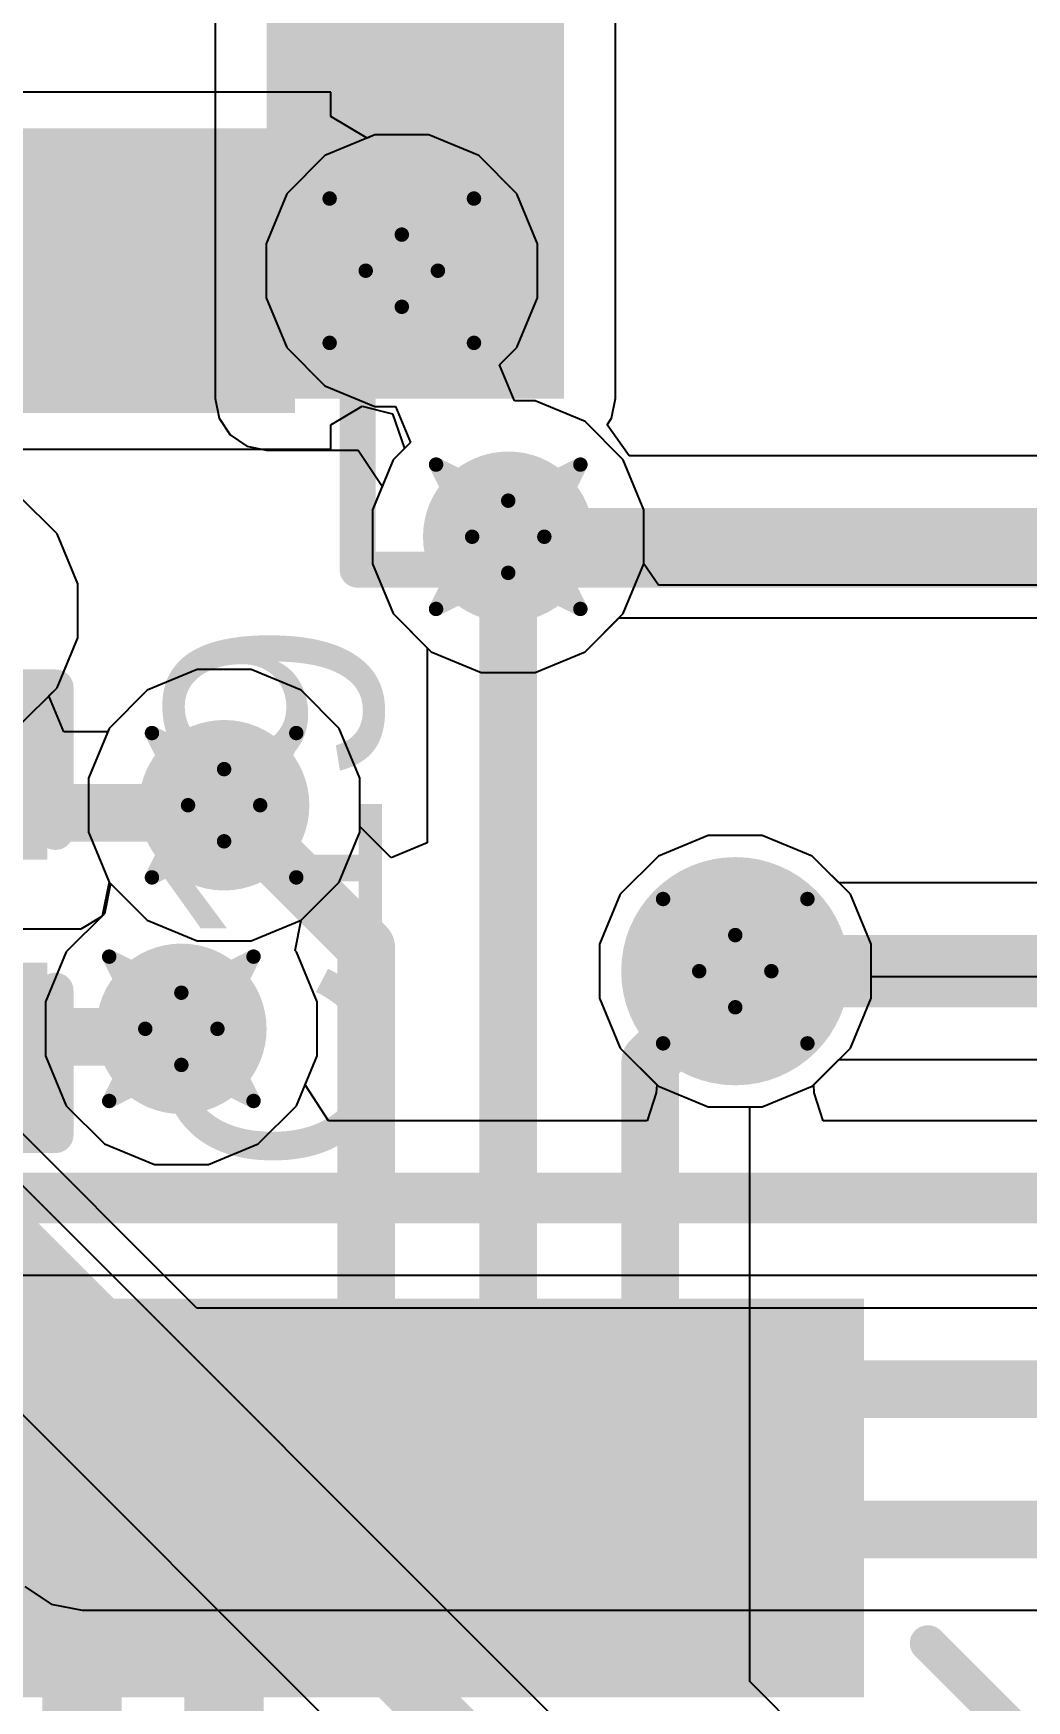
# Model space of a CAD drawing. Header units: inches. Extents: x -3 to 289, y -11 to 89.
# Drawn here: x 103.37 to 106.86, y 28.37 to 34.23 of the extents above; entities that cross this region are included whole.
import ezdxf

# ---------------------------------------------------------------- set-up
doc = ezdxf.new("R2010")
doc.units = ezdxf.units.IN
for name, color, linetype in [('Bottom Layer', 5, 'Continuous'), ('Bottom Solder', 6, 'Continuous'), ('Drill Drawing', 1, 'Continuous'), ('Layer 1', 16, 'Continuous'), ('Layer 2', 76, 'Continuous'), ('Top Layer', 1, 'Continuous'), ('Top Overlay', 2, 'Continuous'), ('Top Paste', 8, 'Continuous'), ('Top Solder', 216, 'Continuous'), ('Via Holes', 16, 'Continuous')]:
    doc.layers.add(name, color=color, linetype=linetype)
doc.styles.add('Arial', font='', dxfattribs={"height": 0.2})
doc.styles.get('Arial').set_extended_font_data('Arial')

# ---------------------------------------------------------------- blocks, each defined once
blk = doc.blocks.new('EFM32WG380F256_B_QFP100R_10')
at = {"layer": 'Top Layer'}
for points in [[(7.15, -3.35), (8.35, -3.35), (8.35, -3.65), (7.15, -3.65)], [(7.15, -3.85), (8.35, -3.85), (8.35, -4.15), (7.15, -4.15)], [(7.15, -4.35), (8.35, -4.35), (8.35, -4.65), (7.15, -4.65)], [(7.15, -4.85), (8.35, -4.85), (8.35, -5.15), (7.15, -5.15)], [(7.15, -5.35), (8.35, -5.35), (8.35, -5.65), (7.15, -5.65)], [(7.15, -5.85), (8.35, -5.85), (8.35, -6.15), (7.15, -6.15)]]:
    blk.add_hatch(color=1, dxfattribs=at).paths.add_polyline_path(points)
at = {"layer": 'Top Paste'}
for points in [[(7.15, -3.35), (8.35, -3.35), (8.35, -3.65), (7.15, -3.65)], [(7.15, -3.85), (8.35, -3.85), (8.35, -4.15), (7.15, -4.15)], [(7.15, -4.35), (8.35, -4.35), (8.35, -4.65), (7.15, -4.65)], [(7.15, -4.85), (8.35, -4.85), (8.35, -5.15), (7.15, -5.15)], [(7.15, -5.35), (8.35, -5.35), (8.35, -5.65), (7.15, -5.65)], [(7.15, -5.85), (8.35, -5.85), (8.35, -6.15), (7.15, -6.15)]]:
    blk.add_hatch(color=8, dxfattribs=at).paths.add_polyline_path(points)
at = {"layer": 'Top Solder'}
for points in [[(7.0484, -3.2484), (8.4516, -3.2484), (8.4516, -3.7516), (7.0484, -3.7516)], [(7.0484, -3.7484), (8.4516, -3.7484), (8.4516, -4.2516), (7.0484, -4.2516)], [(7.0484, -4.2484), (8.4516, -4.2484), (8.4516, -4.7516), (7.0484, -4.7516)], [(7.0484, -4.7484), (8.4516, -4.7484), (8.4516, -5.2516), (7.0484, -5.2516)], [(7.0484, -5.2484), (8.4516, -5.2484), (8.4516, -5.7516), (7.0484, -5.7516)], [(7.0484, -5.7484), (8.4516, -5.7484), (8.4516, -6.2516), (7.0484, -6.2516)]]:
    blk.add_hatch(color=216, dxfattribs=at).paths.add_polyline_path(points)
at = {"layer": 'Top Overlay'}
blk.add_lwpolyline([(7.239, -6.477, 0.127, 0.127, 0), (6.477, -7.239, 0.127, 0.127, 0)], format="xyseb", dxfattribs=at)
blk.add_lwpolyline([(7.2072, -6.477, 0.0635, 0.0635, 1), (7.2707, -6.477, 0.0635, 0.0635, 1)], format="xyseb", close=True, dxfattribs=at)
blk = doc.blocks.new('SOT_223_5_16')
at = {"layer": 'Top Layer'}
blk.add_hatch(color=1, dxfattribs=at).paths.add_polyline_path([(2.6999, -4.2501), (1.7999, -4.2501), (1.7999, -2.0501), (2.6999, -2.0501)])
at = {"layer": 'Top Paste'}
blk.add_hatch(color=8, dxfattribs=at).paths.add_polyline_path([(2.6999, -4.2501), (1.7999, -4.2501), (1.7999, -2.0501), (2.6999, -2.0501)])
at = {"layer": 'Top Solder'}
blk.add_hatch(color=216, dxfattribs=at).paths.add_polyline_path([(2.7507, -4.3009), (1.7491, -4.3009), (1.7491, -1.9993), (2.7507, -1.9993)])
at = {"layer": 'Top Overlay'}
for points in [[(3.302, -1.778, 0.127, 0.127, 0), (3.302, 1.778, 0.127, 0.127, 0)], [(3.302, -1.778, 0.127, 0.127, 0), (-3.302, -1.778, 0.127, 0.127, 0)]]:
    blk.add_lwpolyline(points, format="xyseb", dxfattribs=at)
blk.add_lwpolyline([(3.2702, -1.778, 0.0635, 0.0635, 1), (3.3338, -1.778, 0.0635, 0.0635, 1)], format="xyseb", close=True, dxfattribs=at)
blk.add_lwpolyline([(3.2702, -1.778, 0.0635, 0.0635, 1), (3.3338, -1.778, 0.0635, 0.0635, 1)], format="xyseb", close=True, dxfattribs=at)
blk = doc.blocks.new('____0402_134')
at = {"layer": 'Top Layer'}
for points in [[(-0.6985, -0.3175), (-0.6985, 0.3175), (-0.2413, 0.3175), (-0.2413, -0.3175)], [(0.2413, -0.3175), (0.2413, 0.3175), (0.6985, 0.3175), (0.6985, -0.3175)]]:
    blk.add_hatch(color=1, dxfattribs=at).paths.add_polyline_path(points)
at = {"layer": 'Top Paste'}
for points in [[(-0.6985, -0.3175), (-0.6985, 0.3175), (-0.2413, 0.3175), (-0.2413, -0.3175)], [(0.2413, -0.3175), (0.2413, 0.3175), (0.6985, 0.3175), (0.6985, -0.3175)]]:
    blk.add_hatch(color=8, dxfattribs=at).paths.add_polyline_path(points)
at = {"layer": 'Top Solder'}
for points in [[(-0.7585, -0.3775), (-0.7585, 0.3775), (-0.1813, 0.3775), (-0.1813, -0.3775)], [(0.1813, -0.3775), (0.1813, 0.3775), (0.7585, 0.3775), (0.7585, -0.3775)]]:
    blk.add_hatch(color=216, dxfattribs=at).paths.add_polyline_path(points)
at = {"layer": 'Top Overlay'}
for points in [[(-0.7874, -0.4064, 0.127, 0.127, 0), (-0.7874, 0.4064, 0.127, 0.127, 0)], [(-0.2794, 0.4064, 0.127, 0.127, 0), (-0.7874, 0.4064, 0.127, 0.127, 0)], [(0.7874, 0.4064, 0.127, 0.127, 0), (0.2794, 0.4064, 0.127, 0.127, 0)], [(0.7874, -0.4064, 0.127, 0.127, 0), (0.7874, 0.4064, 0.127, 0.127, 0)], [(-0.2794, -0.4064, 0.127, 0.127, 0), (-0.7874, -0.4064, 0.127, 0.127, 0)], [(0.7874, -0.4064, 0.127, 0.127, 0), (0.2794, -0.4064, 0.127, 0.127, 0)]]:
    blk.add_lwpolyline(points, format="xyseb", dxfattribs=at)
for points in [[(-0.8191, 0.4064, 0.0635, 0.0635, 1), (-0.7556, 0.4064, 0.0635, 0.0635, 1)], [(-0.8191, 0.4064, 0.0635, 0.0635, 1), (-0.7556, 0.4064, 0.0635, 0.0635, 1)], [(-0.3111, 0.4064, 0.0635, 0.0635, 1), (-0.2477, 0.4064, 0.0635, 0.0635, 1)], [(0.2477, 0.4064, 0.0635, 0.0635, 1), (0.3111, 0.4064, 0.0635, 0.0635, 1)], [(0.7556, 0.4064, 0.0635, 0.0635, 1), (0.8191, 0.4064, 0.0635, 0.0635, 1)], [(0.7556, 0.4064, 0.0635, 0.0635, 1), (0.8191, 0.4064, 0.0635, 0.0635, 1)], [(-0.8191, -0.4064, 0.0635, 0.0635, 1), (-0.7556, -0.4064, 0.0635, 0.0635, 1)], [(-0.8191, -0.4064, 0.0635, 0.0635, 1), (-0.7556, -0.4064, 0.0635, 0.0635, 1)], [(-0.3111, -0.4064, 0.0635, 0.0635, 1), (-0.2477, -0.4064, 0.0635, 0.0635, 1)], [(0.2477, -0.4064, 0.0635, 0.0635, 1), (0.3111, -0.4064, 0.0635, 0.0635, 1)], [(0.7556, -0.4064, 0.0635, 0.0635, 1), (0.8191, -0.4064, 0.0635, 0.0635, 1)], [(0.7556, -0.4064, 0.0635, 0.0635, 1), (0.8191, -0.4064, 0.0635, 0.0635, 1)]]:
    blk.add_lwpolyline(points, format="xyseb", close=True, dxfattribs=at)

msp = doc.modelspace()

# ---------------------------------------------------------------- hatches: boundary and pattern name
at = {"layer": 'Bottom Layer'}
h = msp.add_hatch(color=5, dxfattribs=at)
edge = h.paths.add_edge_path()
edge.add_arc((104.6629, 33.3984), 0.3, 0, 360)
h = msp.add_hatch(color=5, dxfattribs=at)
edge = h.paths.add_edge_path()
edge.add_arc((105.0375, 32.4621), 0.3, 0, 360)
h = msp.add_hatch(color=5, dxfattribs=at)
edge = h.paths.add_edge_path()
edge.add_arc((104.0375, 31.5172), 0.3, 0, 360)
h = msp.add_hatch(color=5, dxfattribs=at)
edge = h.paths.add_edge_path()
edge.add_arc((105.8366, 30.9331), 0.3, 0, 360)
h = msp.add_hatch(color=5, dxfattribs=at)
edge = h.paths.add_edge_path()
edge.add_arc((103.887, 30.7303), 0.3, 0, 360)
at = {"layer": 'Bottom Solder'}
h = msp.add_hatch(color=6, dxfattribs=at)
edge = h.paths.add_edge_path()
edge.add_arc((105.8366, 30.9331), 0.4016, 0, 360)
at = {"layer": 'Layer 1'}
msp.add_hatch(color=16, dxfattribs=at).paths.add_polyline_path([(104.1872, 32.9484), (105.2335, 32.9484), (105.2335, 38.4753), (104.1872, 38.4753)])
h = msp.add_hatch(color=16, dxfattribs=at)
edge = h.paths.add_edge_path()
edge.add_arc((104.6629, 33.3984), 0.3, 0, 360)
h = msp.add_hatch(color=16, dxfattribs=at)
edge = h.paths.add_edge_path()
edge.add_arc((105.0375, 32.4621), 0.3, 0, 360)
h = msp.add_hatch(color=16, dxfattribs=at)
edge = h.paths.add_edge_path()
edge.add_arc((104.0375, 31.5172), 0.3, 0, 360)
h = msp.add_hatch(color=16, dxfattribs=at)
edge = h.paths.add_edge_path()
edge.add_arc((105.8366, 30.9331), 0.3, 0, 360)
h = msp.add_hatch(color=16, dxfattribs=at)
edge = h.paths.add_edge_path()
edge.add_arc((103.887, 30.7303), 0.3, 0, 360)
at = {"layer": 'Layer 2'}
h = msp.add_hatch(color=76, dxfattribs=at)
edge = h.paths.add_edge_path()
edge.add_arc((104.6629, 33.3984), 0.3, 0, 360)
h = msp.add_hatch(color=76, dxfattribs=at)
edge = h.paths.add_edge_path()
edge.add_arc((105.0375, 32.4621), 0.3, 0, 360)
h = msp.add_hatch(color=76, dxfattribs=at)
edge = h.paths.add_edge_path()
edge.add_arc((104.0375, 31.5172), 0.3, 0, 360)
h = msp.add_hatch(color=76, dxfattribs=at)
edge = h.paths.add_edge_path()
edge.add_arc((105.8366, 30.9331), 0.3, 0, 360)
h = msp.add_hatch(color=76, dxfattribs=at)
edge = h.paths.add_edge_path()
edge.add_arc((103.887, 30.7303), 0.3, 0, 360)
at = {"layer": 'Top Layer'}
h = msp.add_hatch(color=1, dxfattribs=at)
edge = h.paths.add_edge_path()
edge.add_arc((104.6629, 33.3984), 0.3, 0, 360)
h = msp.add_hatch(color=1, dxfattribs=at)
edge = h.paths.add_edge_path()
edge.add_arc((105.0375, 32.4621), 0.3, 0, 360)
h = msp.add_hatch(color=1, dxfattribs=at)
edge = h.paths.add_edge_path()
edge.add_arc((104.0375, 31.5172), 0.3, 0, 360)
h = msp.add_hatch(color=1, dxfattribs=at)
edge = h.paths.add_edge_path()
edge.add_arc((105.8366, 30.9331), 0.3, 0, 360)
h = msp.add_hatch(color=1, dxfattribs=at)
edge = h.paths.add_edge_path()
edge.add_arc((103.887, 30.7303), 0.3, 0, 360)
at = {"layer": 'Top Solder'}
h = msp.add_hatch(color=216, dxfattribs=at)
edge = h.paths.add_edge_path()
edge.add_arc((105.8366, 30.9331), 0.4016, 0, 360)
at = {"layer": 'Via Holes'}
h = msp.add_hatch(color=7, dxfattribs=at)
edge = h.paths.add_edge_path()
edge.add_arc((104.6629, 33.3984), 0.15, 0, 360)
h = msp.add_hatch(color=7, dxfattribs=at)
edge = h.paths.add_edge_path()
edge.add_arc((105.0375, 32.4621), 0.15, 0, 360)
h = msp.add_hatch(color=7, dxfattribs=at)
edge = h.paths.add_edge_path()
edge.add_arc((104.0375, 31.5172), 0.15, 0, 360)
h = msp.add_hatch(color=7, dxfattribs=at)
edge = h.paths.add_edge_path()
edge.add_arc((105.8366, 30.9331), 0.15, 0, 360)
h = msp.add_hatch(color=7, dxfattribs=at)
edge = h.paths.add_edge_path()
edge.add_arc((103.887, 30.7303), 0.15, 0, 360)

# ---------------------------------------------------------------- linework, layer by layer
at = {"layer": 'Bottom Layer'}
for p, q in [((104.5679, 33.8762), (104.3923, 33.8034)), ((104.758, 33.8762), (104.5679, 33.8762)), ((104.9336, 33.8034), (104.758, 33.8762)), ((104.3923, 33.8034), (104.2579, 33.669)), ((105.068, 33.669), (104.9336, 33.8034)), ((104.2579, 33.669), (104.1851, 33.4934)), ((105.1407, 33.4934), (105.068, 33.669)), ((104.1851, 33.4934), (104.1851, 33.3033)), ((105.1407, 33.3033), (105.1407, 33.4934)), ((104.1851, 33.3033), (104.2579, 33.1277)), ((105.068, 33.1277), (105.1407, 33.3033)), ((104.2579, 33.1277), (104.3923, 32.9933)), ((105.0072, 33.0669), (105.068, 33.1277)), ((105.0598, 32.9399), (105.0072, 33.0669)), ((104.3923, 32.9933), (104.5679, 32.9206)), ((104.5679, 32.9206), (104.6406, 32.9206)), ((104.6406, 32.9206), (104.6933, 32.7936)), ((105.1325, 32.9399), (105.0598, 32.9399)), ((105.3082, 32.8672), (105.1325, 32.9399)), ((105.4426, 32.7328), (105.3082, 32.8672)), ((104.6933, 32.7936), (104.6324, 32.7328)), ((104.6324, 32.7328), (104.5597, 32.5572)), ((105.5153, 32.5572), (105.4426, 32.7328)), ((103.4495, 32.4722), (103.3151, 32.6066)), ((104.5597, 32.5572), (104.5597, 32.3671)), ((105.5153, 32.3671), (105.5153, 32.5572)), ((103.5223, 32.2966), (103.4495, 32.4722)), ((104.5597, 32.3671), (104.6324, 32.1915)), ((105.4426, 32.1915), (105.5153, 32.3671)), ((103.5223, 32.1065), (103.5223, 32.2966)), ((104.6324, 32.1915), (104.7668, 32.0571)), ((105.3082, 32.0571), (105.4426, 32.1915)), ((103.4495, 31.9309), (103.5223, 32.1065)), ((104.7668, 32.0571), (104.9425, 31.9843)), ((105.1325, 31.9843), (105.3082, 32.0571)), ((103.9425, 31.995), (103.7668, 31.9222)), ((104.1325, 31.995), (103.9425, 31.995)), ((104.3082, 31.9222), (104.1325, 31.995)), ((104.9425, 31.9843), (105.1325, 31.9843)), ((103.3151, 31.7965), (103.4495, 31.9309)), ((103.7668, 31.9222), (103.6324, 31.7878)), ((104.4426, 31.7878), (104.3082, 31.9222)), ((103.6324, 31.7878), (103.5597, 31.6122)), ((104.5153, 31.6122), (104.4426, 31.7878)), ((103.5597, 31.6122), (103.5597, 31.4221)), ((104.5153, 31.4221), (104.5153, 31.6122)), ((103.5597, 31.4221), (103.6324, 31.2465)), ((104.4426, 31.2465), (104.5153, 31.4221)), ((105.7415, 31.4109), (105.5659, 31.3382)), ((105.9316, 31.4109), (105.7415, 31.4109)), ((106.1072, 31.3382), (105.9316, 31.4109)), ((103.9414, 29.7473), (102.3317, 31.357)), ((105.5659, 31.3382), (105.4315, 31.2038)), ((106.2416, 31.2038), (106.1072, 31.3382)), ((103.6324, 31.2465), (103.7668, 31.1121)), ((104.3082, 31.1121), (104.4426, 31.2465)), ((105.4315, 31.2038), (105.3588, 31.0282)), ((106.3144, 31.0282), (106.2416, 31.2038)), ((103.7668, 31.1121), (103.9425, 31.0394)), ((104.1325, 31.0394), (104.3082, 31.1121)), ((103.9425, 31.0394), (104.1325, 31.0394)), ((105.3588, 31.0282), (105.3588, 30.8381)), ((106.3144, 30.8381), (106.3144, 31.0282)), ((105.3588, 30.8381), (105.4315, 30.6625)), ((106.2416, 30.6625), (106.3144, 30.8381)), ((105.4315, 30.6625), (105.5659, 30.5281)), ((106.1072, 30.5281), (106.2416, 30.6625)), ((105.5659, 30.5281), (105.7415, 30.4553)), ((105.9316, 30.4553), (106.1072, 30.5281)), ((105.7415, 30.4553), (105.9316, 30.4553)), ((108.3195, 29.7473), (103.9414, 29.7473)), ((103.3361, 28.7671), (103.4285, 28.7053)), ((103.4285, 28.7053), (103.5375, 28.6837)), ((103.5375, 28.6837), (103.5375, 28.6837)), ((103.5375, 28.6837), (108.0472, 28.6837))]:
    msp.add_line(p, q, dxfattribs=at)
for points in [[(101.2455, 31.2605, 0.2032, 0.2032, 0), (103.5375, 28.9685, 0.2032, 0.2032, 0)], [(102.0468, 31.239, 0.2032, 0.2032, 0), (103.8234, 29.4624, 0.2032, 0.2032, 0)], [(103.8234, 29.4624, 0.2032, 0.2032, 0), (108.3195, 29.4624, 0.2032, 0.2032, 0)], [(103.5375, 28.9685, 0.2032, 0.2032, 0), (108.1652, 28.9685, 0.2032, 0.2032, 0)]]:
    msp.add_lwpolyline(points, format="xyseb", dxfattribs=at)
for points in [[(103.7726, 29.4624, 0.1016, 0.1016, 1), (103.8742, 29.4624, 0.1016, 0.1016, 1)], [(103.7726, 29.4624, 0.1016, 0.1016, 1), (103.8742, 29.4624, 0.1016, 0.1016, 1)], [(103.4867, 28.9685, 0.1016, 0.1016, 1), (103.5883, 28.9685, 0.1016, 0.1016, 1)], [(103.4867, 28.9685, 0.1016, 0.1016, 1), (103.5883, 28.9685, 0.1016, 0.1016, 1)]]:
    msp.add_lwpolyline(points, format="xyseb", close=True, dxfattribs=at)
at = {"layer": 'Drill Drawing'}
for points in [[(104.4089, 33.6524, 0.0508, 0.0508, 0), (104.6629, 33.5254, 0.0508, 0.0508, 0)], [(104.4089, 33.6524, 0.0508, 0.0508, 0), (104.5359, 33.3984, 0.0508, 0.0508, 0)], [(104.6629, 33.5254, 0.0508, 0.0508, 0), (104.9169, 33.6524, 0.0508, 0.0508, 0)], [(104.7899, 33.3984, 0.0508, 0.0508, 0), (104.9169, 33.6524, 0.0508, 0.0508, 0)], [(104.4089, 33.1444, 0.0508, 0.0508, 0), (104.5359, 33.3984, 0.0508, 0.0508, 0)], [(104.7899, 33.3984, 0.0508, 0.0508, 0), (104.9169, 33.1444, 0.0508, 0.0508, 0)], [(104.4089, 33.1444, 0.0508, 0.0508, 0), (104.6629, 33.2714, 0.0508, 0.0508, 0)], [(104.6629, 33.2714, 0.0508, 0.0508, 0), (104.9169, 33.1444, 0.0508, 0.0508, 0)], [(104.7835, 32.7161, 0.0508, 0.0508, 0), (105.0375, 32.5891, 0.0508, 0.0508, 0)], [(104.7835, 32.7161, 0.0508, 0.0508, 0), (104.9105, 32.4621, 0.0508, 0.0508, 0)], [(105.0375, 32.5891, 0.0508, 0.0508, 0), (105.2915, 32.7161, 0.0508, 0.0508, 0)], [(105.1645, 32.4621, 0.0508, 0.0508, 0), (105.2915, 32.7161, 0.0508, 0.0508, 0)], [(104.7835, 32.2081, 0.0508, 0.0508, 0), (104.9105, 32.4621, 0.0508, 0.0508, 0)], [(105.1645, 32.4621, 0.0508, 0.0508, 0), (105.2915, 32.2081, 0.0508, 0.0508, 0)], [(104.7835, 32.2081, 0.0508, 0.0508, 0), (105.0375, 32.3351, 0.0508, 0.0508, 0)], [(105.0375, 32.3351, 0.0508, 0.0508, 0), (105.2915, 32.2081, 0.0508, 0.0508, 0)], [(103.7835, 31.7712, 0.0508, 0.0508, 0), (104.0375, 31.6442, 0.0508, 0.0508, 0)], [(103.7835, 31.7712, 0.0508, 0.0508, 0), (103.9105, 31.5172, 0.0508, 0.0508, 0)], [(104.0375, 31.6442, 0.0508, 0.0508, 0), (104.2915, 31.7712, 0.0508, 0.0508, 0)], [(104.1645, 31.5172, 0.0508, 0.0508, 0), (104.2915, 31.7712, 0.0508, 0.0508, 0)], [(103.7835, 31.2632, 0.0508, 0.0508, 0), (103.9105, 31.5172, 0.0508, 0.0508, 0)], [(104.1645, 31.5172, 0.0508, 0.0508, 0), (104.2915, 31.2632, 0.0508, 0.0508, 0)], [(103.7835, 31.2632, 0.0508, 0.0508, 0), (104.0375, 31.3902, 0.0508, 0.0508, 0)], [(104.0375, 31.3902, 0.0508, 0.0508, 0), (104.2915, 31.2632, 0.0508, 0.0508, 0)], [(105.5826, 31.1871, 0.0508, 0.0508, 0), (105.8366, 31.0601, 0.0508, 0.0508, 0)], [(105.5826, 31.1871, 0.0508, 0.0508, 0), (105.7096, 30.9331, 0.0508, 0.0508, 0)], [(105.8366, 31.0601, 0.0508, 0.0508, 0), (106.0906, 31.1871, 0.0508, 0.0508, 0)], [(105.9636, 30.9331, 0.0508, 0.0508, 0), (106.0906, 31.1871, 0.0508, 0.0508, 0)], [(103.633, 30.9843, 0.0508, 0.0508, 0), (103.887, 30.8573, 0.0508, 0.0508, 0)], [(103.633, 30.9843, 0.0508, 0.0508, 0), (103.76, 30.7303, 0.0508, 0.0508, 0)], [(103.887, 30.8573, 0.0508, 0.0508, 0), (104.141, 30.9843, 0.0508, 0.0508, 0)], [(104.014, 30.7303, 0.0508, 0.0508, 0), (104.141, 30.9843, 0.0508, 0.0508, 0)], [(105.5826, 30.6791, 0.0508, 0.0508, 0), (105.7096, 30.9331, 0.0508, 0.0508, 0)], [(105.9636, 30.9331, 0.0508, 0.0508, 0), (106.0906, 30.6791, 0.0508, 0.0508, 0)], [(105.5826, 30.6791, 0.0508, 0.0508, 0), (105.8366, 30.8061, 0.0508, 0.0508, 0)], [(105.8366, 30.8061, 0.0508, 0.0508, 0), (106.0906, 30.6791, 0.0508, 0.0508, 0)], [(103.633, 30.4763, 0.0508, 0.0508, 0), (103.76, 30.7303, 0.0508, 0.0508, 0)], [(104.014, 30.7303, 0.0508, 0.0508, 0), (104.141, 30.4763, 0.0508, 0.0508, 0)], [(103.633, 30.4763, 0.0508, 0.0508, 0), (103.887, 30.6033, 0.0508, 0.0508, 0)], [(103.887, 30.6033, 0.0508, 0.0508, 0), (104.141, 30.4763, 0.0508, 0.0508, 0)]]:
    msp.add_lwpolyline(points, format="xyseb", dxfattribs=at)
for points in [[(104.3962, 33.6524, 0.0254, 0.0254, 1), (104.4216, 33.6524, 0.0254, 0.0254, 1)], [(104.3962, 33.6524, 0.0254, 0.0254, 1), (104.4216, 33.6524, 0.0254, 0.0254, 1)], [(104.9042, 33.6524, 0.0254, 0.0254, 1), (104.9296, 33.6524, 0.0254, 0.0254, 1)], [(104.9042, 33.6524, 0.0254, 0.0254, 1), (104.9296, 33.6524, 0.0254, 0.0254, 1)], [(104.6502, 33.5254, 0.0254, 0.0254, 1), (104.6756, 33.5254, 0.0254, 0.0254, 1)], [(104.6502, 33.5254, 0.0254, 0.0254, 1), (104.6756, 33.5254, 0.0254, 0.0254, 1)], [(104.5232, 33.3984, 0.0254, 0.0254, 1), (104.5486, 33.3984, 0.0254, 0.0254, 1)], [(104.5232, 33.3984, 0.0254, 0.0254, 1), (104.5486, 33.3984, 0.0254, 0.0254, 1)], [(104.7772, 33.3984, 0.0254, 0.0254, 1), (104.8026, 33.3984, 0.0254, 0.0254, 1)], [(104.7772, 33.3984, 0.0254, 0.0254, 1), (104.8026, 33.3984, 0.0254, 0.0254, 1)], [(104.6502, 33.2714, 0.0254, 0.0254, 1), (104.6756, 33.2714, 0.0254, 0.0254, 1)], [(104.6502, 33.2714, 0.0254, 0.0254, 1), (104.6756, 33.2714, 0.0254, 0.0254, 1)], [(104.3962, 33.1444, 0.0254, 0.0254, 1), (104.4216, 33.1444, 0.0254, 0.0254, 1)], [(104.3962, 33.1444, 0.0254, 0.0254, 1), (104.4216, 33.1444, 0.0254, 0.0254, 1)], [(104.9042, 33.1444, 0.0254, 0.0254, 1), (104.9296, 33.1444, 0.0254, 0.0254, 1)], [(104.9042, 33.1444, 0.0254, 0.0254, 1), (104.9296, 33.1444, 0.0254, 0.0254, 1)], [(104.7708, 32.7161, 0.0254, 0.0254, 1), (104.7962, 32.7161, 0.0254, 0.0254, 1)], [(104.7708, 32.7161, 0.0254, 0.0254, 1), (104.7962, 32.7161, 0.0254, 0.0254, 1)], [(105.2788, 32.7161, 0.0254, 0.0254, 1), (105.3042, 32.7161, 0.0254, 0.0254, 1)], [(105.2788, 32.7161, 0.0254, 0.0254, 1), (105.3042, 32.7161, 0.0254, 0.0254, 1)], [(105.0248, 32.5891, 0.0254, 0.0254, 1), (105.0502, 32.5891, 0.0254, 0.0254, 1)], [(105.0248, 32.5891, 0.0254, 0.0254, 1), (105.0502, 32.5891, 0.0254, 0.0254, 1)], [(104.8978, 32.4621, 0.0254, 0.0254, 1), (104.9232, 32.4621, 0.0254, 0.0254, 1)], [(104.8978, 32.4621, 0.0254, 0.0254, 1), (104.9232, 32.4621, 0.0254, 0.0254, 1)], [(105.1518, 32.4621, 0.0254, 0.0254, 1), (105.1772, 32.4621, 0.0254, 0.0254, 1)], [(105.1518, 32.4621, 0.0254, 0.0254, 1), (105.1772, 32.4621, 0.0254, 0.0254, 1)], [(105.0248, 32.3351, 0.0254, 0.0254, 1), (105.0502, 32.3351, 0.0254, 0.0254, 1)], [(105.0248, 32.3351, 0.0254, 0.0254, 1), (105.0502, 32.3351, 0.0254, 0.0254, 1)], [(104.7708, 32.2081, 0.0254, 0.0254, 1), (104.7962, 32.2081, 0.0254, 0.0254, 1)], [(104.7708, 32.2081, 0.0254, 0.0254, 1), (104.7962, 32.2081, 0.0254, 0.0254, 1)], [(105.2788, 32.2081, 0.0254, 0.0254, 1), (105.3042, 32.2081, 0.0254, 0.0254, 1)], [(105.2788, 32.2081, 0.0254, 0.0254, 1), (105.3042, 32.2081, 0.0254, 0.0254, 1)], [(103.7708, 31.7712, 0.0254, 0.0254, 1), (103.7962, 31.7712, 0.0254, 0.0254, 1)], [(103.7708, 31.7712, 0.0254, 0.0254, 1), (103.7962, 31.7712, 0.0254, 0.0254, 1)], [(104.2788, 31.7712, 0.0254, 0.0254, 1), (104.3042, 31.7712, 0.0254, 0.0254, 1)], [(104.2788, 31.7712, 0.0254, 0.0254, 1), (104.3042, 31.7712, 0.0254, 0.0254, 1)], [(104.0248, 31.6442, 0.0254, 0.0254, 1), (104.0502, 31.6442, 0.0254, 0.0254, 1)], [(104.0248, 31.6442, 0.0254, 0.0254, 1), (104.0502, 31.6442, 0.0254, 0.0254, 1)], [(103.8978, 31.5172, 0.0254, 0.0254, 1), (103.9232, 31.5172, 0.0254, 0.0254, 1)], [(103.8978, 31.5172, 0.0254, 0.0254, 1), (103.9232, 31.5172, 0.0254, 0.0254, 1)], [(104.1518, 31.5172, 0.0254, 0.0254, 1), (104.1772, 31.5172, 0.0254, 0.0254, 1)], [(104.1518, 31.5172, 0.0254, 0.0254, 1), (104.1772, 31.5172, 0.0254, 0.0254, 1)], [(104.0248, 31.3902, 0.0254, 0.0254, 1), (104.0502, 31.3902, 0.0254, 0.0254, 1)], [(104.0248, 31.3902, 0.0254, 0.0254, 1), (104.0502, 31.3902, 0.0254, 0.0254, 1)], [(103.7708, 31.2632, 0.0254, 0.0254, 1), (103.7962, 31.2632, 0.0254, 0.0254, 1)], [(103.7708, 31.2632, 0.0254, 0.0254, 1), (103.7962, 31.2632, 0.0254, 0.0254, 1)], [(104.2788, 31.2632, 0.0254, 0.0254, 1), (104.3042, 31.2632, 0.0254, 0.0254, 1)], [(104.2788, 31.2632, 0.0254, 0.0254, 1), (104.3042, 31.2632, 0.0254, 0.0254, 1)], [(105.5699, 31.1871, 0.0254, 0.0254, 1), (105.5953, 31.1871, 0.0254, 0.0254, 1)], [(105.5699, 31.1871, 0.0254, 0.0254, 1), (105.5953, 31.1871, 0.0254, 0.0254, 1)], [(106.0779, 31.1871, 0.0254, 0.0254, 1), (106.1033, 31.1871, 0.0254, 0.0254, 1)], [(106.0779, 31.1871, 0.0254, 0.0254, 1), (106.1033, 31.1871, 0.0254, 0.0254, 1)], [(105.8239, 31.0601, 0.0254, 0.0254, 1), (105.8493, 31.0601, 0.0254, 0.0254, 1)], [(105.8239, 31.0601, 0.0254, 0.0254, 1), (105.8493, 31.0601, 0.0254, 0.0254, 1)], [(103.6203, 30.9843, 0.0254, 0.0254, 1), (103.6457, 30.9843, 0.0254, 0.0254, 1)], [(103.6203, 30.9843, 0.0254, 0.0254, 1), (103.6457, 30.9843, 0.0254, 0.0254, 1)], [(104.1283, 30.9843, 0.0254, 0.0254, 1), (104.1537, 30.9843, 0.0254, 0.0254, 1)], [(104.1283, 30.9843, 0.0254, 0.0254, 1), (104.1537, 30.9843, 0.0254, 0.0254, 1)], [(105.6969, 30.9331, 0.0254, 0.0254, 1), (105.7223, 30.9331, 0.0254, 0.0254, 1)], [(105.6969, 30.9331, 0.0254, 0.0254, 1), (105.7223, 30.9331, 0.0254, 0.0254, 1)], [(105.9509, 30.9331, 0.0254, 0.0254, 1), (105.9763, 30.9331, 0.0254, 0.0254, 1)], [(105.9509, 30.9331, 0.0254, 0.0254, 1), (105.9763, 30.9331, 0.0254, 0.0254, 1)], [(103.8743, 30.8573, 0.0254, 0.0254, 1), (103.8997, 30.8573, 0.0254, 0.0254, 1)], [(103.8743, 30.8573, 0.0254, 0.0254, 1), (103.8997, 30.8573, 0.0254, 0.0254, 1)], [(105.8239, 30.8061, 0.0254, 0.0254, 1), (105.8493, 30.8061, 0.0254, 0.0254, 1)], [(105.8239, 30.8061, 0.0254, 0.0254, 1), (105.8493, 30.8061, 0.0254, 0.0254, 1)], [(103.7473, 30.7303, 0.0254, 0.0254, 1), (103.7727, 30.7303, 0.0254, 0.0254, 1)], [(103.7473, 30.7303, 0.0254, 0.0254, 1), (103.7727, 30.7303, 0.0254, 0.0254, 1)], [(104.0013, 30.7303, 0.0254, 0.0254, 1), (104.0267, 30.7303, 0.0254, 0.0254, 1)], [(104.0013, 30.7303, 0.0254, 0.0254, 1), (104.0267, 30.7303, 0.0254, 0.0254, 1)], [(105.5699, 30.6791, 0.0254, 0.0254, 1), (105.5953, 30.6791, 0.0254, 0.0254, 1)], [(105.5699, 30.6791, 0.0254, 0.0254, 1), (105.5953, 30.6791, 0.0254, 0.0254, 1)], [(106.0779, 30.6791, 0.0254, 0.0254, 1), (106.1033, 30.6791, 0.0254, 0.0254, 1)], [(106.0779, 30.6791, 0.0254, 0.0254, 1), (106.1033, 30.6791, 0.0254, 0.0254, 1)], [(103.8743, 30.6033, 0.0254, 0.0254, 1), (103.8997, 30.6033, 0.0254, 0.0254, 1)], [(103.8743, 30.6033, 0.0254, 0.0254, 1), (103.8997, 30.6033, 0.0254, 0.0254, 1)], [(103.6203, 30.4763, 0.0254, 0.0254, 1), (103.6457, 30.4763, 0.0254, 0.0254, 1)], [(103.6203, 30.4763, 0.0254, 0.0254, 1), (103.6457, 30.4763, 0.0254, 0.0254, 1)], [(104.1283, 30.4763, 0.0254, 0.0254, 1), (104.1537, 30.4763, 0.0254, 0.0254, 1)], [(104.1283, 30.4763, 0.0254, 0.0254, 1), (104.1537, 30.4763, 0.0254, 0.0254, 1)]]:
    msp.add_lwpolyline(points, format="xyseb", close=True, dxfattribs=at)
at = {"layer": 'Layer 1'}
for p, q in [((104.0059, 38.4753), (104.0059, 32.9484)), ((105.4148, 32.9484), (105.4148, 38.4753)), ((95.7624, 36.9382), (107.0403, 25.6603)), ((104.0059, 32.9484), (104.0197, 32.879)), ((105.401, 32.879), (105.4148, 32.9484)), ((104.0197, 32.879), (104.059, 32.8202)), ((105.3859, 32.8564), (105.401, 32.879)), ((104.059, 32.8202), (104.1178, 32.7809)), ((105.4634, 32.747), (105.3859, 32.8564)), ((104.1178, 32.7809), (104.1872, 32.7671)), ((104.1872, 32.7671), (104.5092, 32.7671)), ((104.5092, 32.7671), (104.5941, 32.6401)), ((113.9693, 32.747), (105.4634, 32.747)), ((104.5941, 32.6401), (104.5597, 32.5572)), ((104.5597, 32.5572), (104.5597, 32.3671)), ((104.5597, 32.3671), (104.6324, 32.1915)), ((104.6324, 32.1915), (104.7668, 32.0571)), ((105.3082, 32.0571), (105.4283, 32.1772)), ((105.4283, 32.1772), (111.751, 32.1772)), ((107.5266, 25.9797), (101.4273, 32.0791)), ((104.7668, 32.0571), (104.9425, 31.9843)), ((105.1325, 31.9843), (105.3082, 32.0571)), ((103.9425, 31.995), (103.7668, 31.9222)), ((104.1325, 31.995), (103.9425, 31.995)), ((104.3082, 31.9222), (104.1325, 31.995)), ((104.9425, 31.9843), (105.1325, 31.9843)), ((103.7668, 31.9222), (103.6324, 31.7878)), ((104.4426, 31.7878), (104.3082, 31.9222)), ((103.6324, 31.7878), (103.5597, 31.6122)), ((104.5153, 31.6122), (104.4426, 31.7878)), ((103.5597, 31.6122), (103.5597, 31.4221)), ((104.5153, 31.4221), (104.5153, 31.6122)), ((103.5597, 31.4221), (103.6324, 31.2465)), ((104.4426, 31.2465), (104.5153, 31.4221)), ((105.7415, 31.4109), (105.5659, 31.3382)), ((105.9316, 31.4109), (105.7415, 31.4109)), ((106.1072, 31.3382), (105.9316, 31.4109)), ((105.5659, 31.3382), (105.4315, 31.2038)), ((106.2015, 31.2439), (106.1072, 31.3382)), ((103.6375, 31.2415), (103.6164, 31.1353)), ((103.6324, 31.2465), (103.6375, 31.2415)), ((104.3082, 31.1121), (104.4426, 31.2465)), ((111.6834, 31.2439), (106.2015, 31.2439)), ((105.4315, 31.2038), (105.3588, 31.0282)), ((103.6164, 31.1353), (103.482, 31.0009)), ((104.287, 31.006), (104.3082, 31.1121)), ((103.482, 31.0009), (103.4092, 30.8253)), ((104.2921, 31.0009), (104.287, 31.006)), ((104.3648, 30.8253), (104.2921, 31.0009)), ((105.3588, 31.0282), (105.3588, 30.8381)), ((103.4092, 30.8253), (103.4092, 30.6352)), ((104.3648, 30.6352), (104.3648, 30.8253)), ((105.3588, 30.8381), (105.4315, 30.6625)), ((103.4092, 30.6352), (103.482, 30.4596)), ((104.2921, 30.4596), (104.3648, 30.6352)), ((105.4315, 30.6625), (105.5659, 30.5281)), ((106.1072, 30.5281), (106.2015, 30.6223)), ((106.2015, 30.6223), (111.5547, 30.6223)), ((105.5659, 30.5281), (105.7415, 30.4553)), ((105.9316, 30.4553), (106.1072, 30.5281)), ((103.482, 30.4596), (103.6164, 30.3252)), ((104.1577, 30.3252), (104.2921, 30.4596)), ((105.7415, 30.4553), (105.9316, 30.4553)), ((103.6164, 30.3252), (103.792, 30.2525)), ((103.9821, 30.2525), (104.1577, 30.3252)), ((103.792, 30.2525), (103.9821, 30.2525))]:
    msp.add_line(p, q, dxfattribs=at)
for points in [[(95.6875, 37.416, 0.2032, 0.2032, 0), (107.3252, 25.7783, 0.2032, 0.2032, 0)], [(105.0375, 32.4621, 0.2032, 0.2032, 0), (114.0873, 32.4621, 0.2032, 0.2032, 0)], [(105.8366, 30.9331, 0.254, 0.254, 0), (111.6834, 30.9331, 0.254, 0.254, 0)]]:
    msp.add_lwpolyline(points, format="xyseb", dxfattribs=at)
for points in [[(104.9867, 32.4621, 0.1016, 0.1016, 1), (105.0883, 32.4621, 0.1016, 0.1016, 1)], [(105.7731, 30.9331, 0.127, 0.127, 1), (105.9001, 30.9331, 0.127, 0.127, 1)]]:
    msp.add_lwpolyline(points, format="xyseb", close=True, dxfattribs=at)
at = {"layer": 'Layer 2'}
for p, q in [((104.5679, 33.8762), (104.3923, 33.8034)), ((104.758, 33.8762), (104.5679, 33.8762)), ((104.9336, 33.8034), (104.758, 33.8762)), ((104.3923, 33.8034), (104.2579, 33.669)), ((105.068, 33.669), (104.9336, 33.8034)), ((104.2579, 33.669), (104.1851, 33.4934)), ((105.1407, 33.4934), (105.068, 33.669)), ((104.1851, 33.4934), (104.1851, 33.3033)), ((105.1407, 33.3033), (105.1407, 33.4934)), ((104.1851, 33.3033), (104.2579, 33.1277)), ((105.068, 33.1277), (105.1407, 33.3033)), ((104.2579, 33.1277), (104.3923, 32.9933)), ((105.0072, 33.0669), (105.068, 33.1277)), ((105.0598, 32.9399), (105.0072, 33.0669)), ((104.3923, 32.9933), (104.5679, 32.9206)), ((104.5679, 32.9206), (104.6406, 32.9206)), ((104.6406, 32.9206), (104.6933, 32.7936)), ((105.1325, 32.9399), (105.0598, 32.9399)), ((105.3082, 32.8672), (105.1325, 32.9399)), ((105.4426, 32.7328), (105.3082, 32.8672)), ((104.6933, 32.7936), (104.6324, 32.7328)), ((104.6324, 32.7328), (104.5597, 32.5572)), ((105.5153, 32.5572), (105.4426, 32.7328)), ((103.4495, 32.4722), (103.3151, 32.6066)), ((104.5597, 32.5572), (104.5597, 32.3671)), ((105.5153, 32.3671), (105.5153, 32.5572)), ((103.5223, 32.2966), (103.4495, 32.4722)), ((104.5597, 32.3671), (104.6324, 32.1915)), ((105.4426, 32.1915), (105.5153, 32.3671)), ((103.5223, 32.1065), (103.5223, 32.2966)), ((104.6324, 32.1915), (104.7668, 32.0571)), ((105.3082, 32.0571), (105.4426, 32.1915)), ((103.4495, 31.9309), (103.5223, 32.1065)), ((104.7668, 32.0571), (104.9425, 31.9843)), ((105.1325, 31.9843), (105.3082, 32.0571)), ((103.9425, 31.995), (103.7668, 31.9222)), ((104.1325, 31.995), (103.9425, 31.995)), ((104.3082, 31.9222), (104.1325, 31.995)), ((104.9425, 31.9843), (105.1325, 31.9843)), ((103.4209, 31.9022), (103.4495, 31.9309)), ((103.7668, 31.9222), (103.6324, 31.7878)), ((104.4426, 31.7878), (104.3082, 31.9222)), ((103.4735, 31.7752), (103.4209, 31.9022)), ((103.6272, 31.7752), (103.4735, 31.7752)), ((103.6324, 31.7878), (103.6272, 31.7752)), ((104.5153, 31.6122), (104.4426, 31.7878)), ((104.5153, 31.4221), (104.5153, 31.6122)), ((104.4426, 31.2465), (104.5153, 31.4221)), ((105.7415, 31.4109), (105.5659, 31.3382)), ((105.9316, 31.4109), (105.7415, 31.4109)), ((106.1072, 31.3382), (105.9316, 31.4109)), ((105.5659, 31.3382), (105.4315, 31.2038)), ((106.2416, 31.2038), (106.1072, 31.3382)), ((104.3082, 31.1121), (104.4426, 31.2465)), ((105.4315, 31.2038), (105.3588, 31.0282)), ((106.3144, 31.0282), (106.2416, 31.2038)), ((104.287, 31.006), (104.3082, 31.1121)), ((104.2921, 31.0009), (104.287, 31.006)), ((104.3648, 30.8253), (104.2921, 31.0009)), ((105.3588, 31.0282), (105.3588, 30.8381)), ((106.3144, 30.8381), (106.3144, 31.0282)), ((104.3648, 30.6352), (104.3648, 30.8253)), ((105.3588, 30.8381), (105.4315, 30.6625)), ((106.2416, 30.6625), (106.3144, 30.8381)), ((104.3228, 30.5337), (104.3648, 30.6352)), ((105.4315, 30.6625), (105.5602, 30.5337)), ((106.1129, 30.5337), (106.2416, 30.6625)), ((104.4051, 30.4067), (104.3228, 30.5337)), ((105.5602, 30.5337), (105.5584, 30.5047)), ((106.1147, 30.5047), (106.1129, 30.5337)), ((105.5584, 30.5047), (105.5269, 30.4067)), ((106.1462, 30.4067), (106.1147, 30.5047)), ((105.5269, 30.4067), (104.4051, 30.4067)), ((108.1871, 30.4067), (106.1462, 30.4067)), ((95.6485, 29.8629), (108.2997, 29.8629))]:
    msp.add_line(p, q, dxfattribs=at)
for points in [[(103.0445, 31.4903, 0.2032, 0.2032, 0), (104.0107, 31.4903, 0.2032, 0.2032, 0)], [(104.0107, 31.4903, 0.2032, 0.2032, 0), (104.0375, 31.5172, 0.2032, 0.2032, 0)], [(95.2447, 30.1348, 0.1778, 0.1778, 0), (108.2997, 30.1348, 0.1778, 0.1778, 0)]]:
    msp.add_lwpolyline(points, format="xyseb", dxfattribs=at)
for points in [[(103.9599, 31.4903, 0.1016, 0.1016, 1), (104.0615, 31.4903, 0.1016, 0.1016, 1)], [(103.9599, 31.4903, 0.1016, 0.1016, 1), (104.0615, 31.4903, 0.1016, 0.1016, 1)], [(103.9867, 31.5172, 0.1016, 0.1016, 1), (104.0883, 31.5172, 0.1016, 0.1016, 1)]]:
    msp.add_lwpolyline(points, format="xyseb", close=True, dxfattribs=at)
at = {"layer": 'Top Layer'}
for p, q in [((104.4134, 34.0262), (101.8578, 34.0262)), ((104.4134, 33.9407), (104.4134, 34.0262)), ((104.5404, 33.8648), (104.4134, 33.9407)), ((104.5679, 33.8762), (104.5404, 33.8648)), ((104.758, 33.8762), (104.5679, 33.8762)), ((104.9336, 33.8034), (104.758, 33.8762)), ((105.068, 33.669), (104.9336, 33.8034)), ((105.1407, 33.4934), (105.068, 33.669)), ((105.1407, 33.3033), (105.1407, 33.4934)), ((105.068, 33.1277), (105.1407, 33.3033)), ((105.0072, 33.0669), (105.068, 33.1277)), ((105.0598, 32.9399), (105.0072, 33.0669)), ((104.4134, 32.8561), (104.5233, 32.9218)), ((104.5233, 32.9218), (104.6301, 32.8944)), ((105.1325, 32.9399), (105.0598, 32.9399)), ((105.3082, 32.8672), (105.1325, 32.9399)), ((104.6301, 32.8944), (104.6719, 32.7723)), ((105.4426, 32.7328), (105.3082, 32.8672)), ((104.4134, 32.7706), (104.4134, 32.8561)), ((102.5737, 32.7706), (104.4134, 32.7706)), ((104.6719, 32.7723), (104.6324, 32.7328)), ((104.6324, 32.7328), (104.5597, 32.5572)), ((105.5153, 32.5572), (105.4426, 32.7328)), ((104.5597, 32.5572), (104.5597, 32.3671)), ((105.5153, 32.3671), (105.5153, 32.5572)), ((104.5597, 32.3671), (104.6324, 32.1915)), ((105.5659, 32.2913), (105.5153, 32.3671)), ((110.8059, 32.2913), (105.5659, 32.2913)), ((104.6324, 32.1915), (104.7526, 32.0713)), ((104.7526, 32.0713), (104.7526, 31.3845)), ((103.9425, 31.995), (103.7668, 31.9222)), ((104.1325, 31.995), (103.9425, 31.995)), ((104.3082, 31.9222), (104.1325, 31.995)), ((103.7668, 31.9222), (103.6324, 31.7878)), ((104.4426, 31.7878), (104.3082, 31.9222)), ((103.6324, 31.7878), (103.5597, 31.6122)), ((104.5153, 31.6122), (104.4426, 31.7878)), ((103.5597, 31.6122), (103.5597, 31.4221)), ((104.5153, 31.4422), (104.5153, 31.6122)), ((103.5597, 31.4221), (103.6324, 31.2465)), ((104.6256, 31.3319), (104.5153, 31.4422)), ((104.7526, 31.3845), (104.6256, 31.3319)), ((103.6324, 31.2465), (103.6077, 31.1268)), ((103.6069, 31.126), (103.5328, 31.0805)), ((103.6077, 31.1268), (103.6069, 31.126)), ((103.5328, 31.0805), (102.5422, 31.0805)), ((106.3144, 30.8381), (106.3144, 30.9148)), ((106.3144, 30.9148), (111.0197, 30.9148)), ((106.2416, 30.6625), (106.3144, 30.8381)), ((106.1072, 30.5281), (106.2416, 30.6625)), ((105.9316, 30.4553), (106.1072, 30.5281)), ((105.8875, 28.4335), (105.8875, 30.4553)), ((105.8875, 30.4553), (105.9316, 30.4553)), ((106.3218, 27.9992), (105.8875, 28.4335))]:
    msp.add_line(p, q, dxfattribs=at)
for points in [[(103.1356, 33.3984, 0.508, 0.508, 0), (104.6629, 33.3984, 0.508, 0.508, 0)], [(105.0375, 29.0788, 0.2032, 0.2032, 0), (105.0375, 32.4621, 0.2032, 0.2032, 0)], [(104.0375, 31.5172, 0.2032, 0.2032, 0), (104.5375, 31.0172, 0.2032, 0.2032, 0)], [(104.5375, 29.0788, 0.2032, 0.2032, 0), (104.5375, 31.0172, 0.2032, 0.2032, 0)], [(105.5375, 30.6157, 0.2032, 0.2032, 0), (105.8366, 30.9147, 0.2032, 0.2032, 0)], [(105.8366, 30.9147, 0.2032, 0.2032, 0), (105.8366, 30.9331, 0.2032, 0.2032, 0)], [(103.859, 30.7022, 0.2032, 0.2032, 0), (103.887, 30.7303, 0.2032, 0.2032, 0)], [(103.0656, 30.7022, 0.2032, 0.2032, 0), (103.859, 30.7022, 0.2032, 0.2032, 0)], [(105.5375, 29.0788, 0.2032, 0.2032, 0), (105.5375, 30.6157, 0.2032, 0.2032, 0)], [(103.5375, 27.8288, 0.2794, 0.2794, 0), (103.5375, 29.0788, 0.2794, 0.2794, 0)], [(104.0375, 27.9754, 0.2794, 0.2794, 0), (104.0375, 29.0788, 0.2794, 0.2794, 0)]]:
    msp.add_lwpolyline(points, format="xyseb", dxfattribs=at)
for points in [[(103.0086, 33.3984, 0.254, 0.254, 1), (103.2626, 33.3984, 0.254, 0.254, 1)], [(104.5359, 33.3984, 0.254, 0.254, 1), (104.7899, 33.3984, 0.254, 0.254, 1)], [(104.9867, 32.4621, 0.1016, 0.1016, 1), (105.0883, 32.4621, 0.1016, 0.1016, 1)], [(103.9867, 31.5172, 0.1016, 0.1016, 1), (104.0883, 31.5172, 0.1016, 0.1016, 1)], [(104.4867, 31.0172, 0.1016, 0.1016, 1), (104.5883, 31.0172, 0.1016, 0.1016, 1)], [(104.4867, 31.0172, 0.1016, 0.1016, 1), (104.5883, 31.0172, 0.1016, 0.1016, 1)], [(105.7858, 30.9331, 0.1016, 0.1016, 1), (105.8874, 30.9331, 0.1016, 0.1016, 1)], [(105.7858, 30.9147, 0.1016, 0.1016, 1), (105.8874, 30.9147, 0.1016, 0.1016, 1)], [(105.7858, 30.9147, 0.1016, 0.1016, 1), (105.8874, 30.9147, 0.1016, 0.1016, 1)], [(103.8362, 30.7303, 0.1016, 0.1016, 1), (103.9378, 30.7303, 0.1016, 0.1016, 1)], [(103.8082, 30.7022, 0.1016, 0.1016, 1), (103.9098, 30.7022, 0.1016, 0.1016, 1)], [(103.8082, 30.7022, 0.1016, 0.1016, 1), (103.9098, 30.7022, 0.1016, 0.1016, 1)], [(105.4867, 30.6157, 0.1016, 0.1016, 1), (105.5883, 30.6157, 0.1016, 0.1016, 1)], [(105.4867, 30.6157, 0.1016, 0.1016, 1), (105.5883, 30.6157, 0.1016, 0.1016, 1)], [(103.4676, 29.0788, 0.1397, 0.1397, 1), (103.6073, 29.0788, 0.1397, 0.1397, 1)], [(103.9676, 29.0788, 0.1397, 0.1397, 1), (104.1073, 29.0788, 0.1397, 0.1397, 1)], [(104.4867, 29.0788, 0.1016, 0.1016, 1), (104.5883, 29.0788, 0.1016, 0.1016, 1)], [(104.9867, 29.0788, 0.1016, 0.1016, 1), (105.0883, 29.0788, 0.1016, 0.1016, 1)], [(105.4867, 29.0788, 0.1016, 0.1016, 1), (105.5883, 29.0788, 0.1016, 0.1016, 1)]]:
    msp.add_lwpolyline(points, format="xyseb", close=True, dxfattribs=at)

# ---------------------------------------------------------------- block references
for name, p, rotation in [('SOT_223_5_16', (106.2857, 35.6483), 270), ('____0402_134', (103.0375, 31.144), 270), ('EFM32WG380F256_B_QFP100R_10', (100.0375, 21.3288), 90)]:
    msp.add_blockref(name, p, dxfattribs=dict(rotation=rotation))

# ---------------------------------------------------------------- texts
at = {"layer": 'Top Overlay', "style": 'Arial'}
msp.add_text('C19', height=0.762, rotation=90, dxfattribs=at).set_placement((104.5934, 30.2131))

doc.saveas('drawing.dxf')
